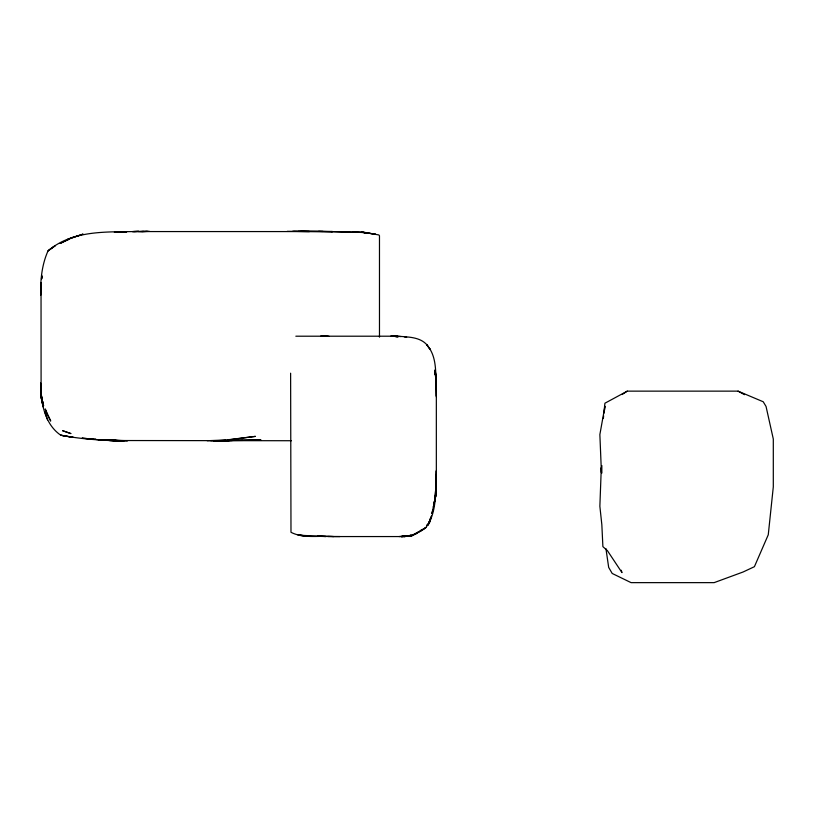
<?xml version="1.0" encoding="UTF-8"?>
<svg xmlns="http://www.w3.org/2000/svg" width="814" height="814" viewBox="0 0 814 814"><rect width="100%" height="100%" fill="white"/><g stroke="black" fill="none" stroke-linecap="round" stroke-linejoin="round"><path stroke-width="1.22" d="M436.335 470.502L436.141 481.868L436.335 471.062M435.114 497.649L436.335 480.209C435.439 496.113 435.989 514.468 425.824 527.574C418.905 533.16 410.348 536.752 401.353 536.558L408.842 535.866L401.353 536.558M40.7 295.289L41.239 283.14M436.335 475.061L435.836 493.203L434.32 502.258L434.574 500.997M435.948 488.064L436.335 475.447M436.335 480.209L435.093 497.486M40.7 287.729C40.904 275.203 42.867 262.383 48.036 250.885C74.379 228.378 111.294 232.529 143.498 231.359M40.7 290.394L41.097 285.724M41.687 278.714L41.88 276.384M604.609 410.032L604.924 406.298L599.867 434.584L601.424 472.608L601.302 467.582L599.867 506.267L601.841 524.745L602.889 546.642L607.407 550.651L621.988 572.618L621.235 570.238M603.378 418.345L603.632 415.832M603.886 413.309L604.904 403.225L627.279 391.137L738.054 391.137L763.227 401.77L766.045 406.451L773.3 439.011L773.3 486.884L768.263 534.767L754.415 566.686L743.09 571.998L714.132 582.641L631.084 582.641L612.199 573.463L608.679 567.409L605.931 548.626M41.483 279.039L41.88 275.407M41.585 278.958L41.88 276.506M41.036 283.832L41.097 393.447M434.289 503.001L435.734 495.838L436.335 482.397L436.335 384.686L434.981 370.146L436.335 384.686L435.561 372.588M431.959 513.319L432.824 509.656M433.404 507.214L435.734 495.838L436.335 482.397L435.734 495.838L431.959 513.603M433.404 506.522L434.045 504.202M431.491 515.995L429.497 522.547L431.461 516.096M430.708 518.07L428.764 523.494L427.248 525.172M430.464 518.64L428.144 525.01L430.606 518.264M430.698 518.355L428.703 523.778L426.892 525.508M427.167 525.335L428.703 523.778L426.984 525.396M426.78 525.6L428.551 523.951M419.668 531.196L412.352 535.541L404.466 536.558L333.638 536.558C319.556 535.368 303.988 538.929 290.985 532.305L290.618 373.188M420.533 530.616L422.263 529.446M419.79 531.196L412.352 535.541L404.466 536.558L412.352 535.541L417.236 532.692M420.655 530.616L422.385 529.446M622.079 394.536L627.279 391.137M410.805 535.022L408.628 535.907L400.926 536.558M409.167 535.795L410.999 535.5L402.014 536.558M120.157 232.336L126.272 231.919M403.53 536.558L408.252 535.948M225.753 439.957L207.234 440.73M228.144 439.733L255.413 436.375L224.766 440.415L214.316 440.73M399.064 536.558L404.487 536.05M126.577 231.878L114.438 232.387L126.068 231.797M114.438 232.387L126.679 231.797M133.872 231.563L332.488 231.573L331.766 231.552L318.661 231.4L364.916 232.489L378.825 234.941L379.477 235.755L379.477 337.169M132.702 231.583L138.726 231.359L132.397 231.583M140.71 231.583L148.158 231.359M142.012 231.563L149.491 231.359M138.563 231.593L147.161 231.359M229.222 440.639L213.329 440.73L260.948 439.916L214.723 440.73M242.633 440.415L210.785 440.73M216.748 440.73L232.194 440.527M327.075 336.202L320.624 336.233L328.897 336.202M295.838 336.202L397.71 336.202C408.465 337.118 421.621 336.721 428.388 346.764C437.016 358.302 435.409 373.555 436.335 387.138M109.218 440.516L291.453 440.73M298.392 231.359L322.995 231.43M287.22 231.359L332.488 231.573M300.804 231.359L318.742 231.43M327.9 536.507L339.896 536.558M292.318 231.359L309.188 231.471M333.638 536.558L317.521 536.304L318.457 536.324M293.518 231.359L309.605 231.542M113.502 440.578L127.595 440.73L100.02 439.774L124.227 440.73L109.809 440.476M325.966 536.507L298.86 535.215L304.385 535.653M331.42 231.552L366.432 232.601M119.373 440.73C99.776 440.364 80.067 438.929 60.796 435.225C45.676 424.989 41.372 405.189 40.7 388.075L41.819 400.946L43.315 407.01L41.168 397.537L43.569 405.596L41.494 398.952L40.7 388.075M317.399 536.304L325.539 536.507M106.502 440.282L121.51 440.73L104.07 439.967M352.971 231.959L362.617 232.316L368.335 232.916L361.467 232.244L375.427 234.167L362.617 232.316M106.237 440.191L121.133 440.73M105.942 440.191L119.821 440.73M95.248 439.346L101.078 440.099M390.791 336.202L398.046 336.558L391.046 336.202L397.242 336.558M98.87 439.998L113.818 440.73M395.869 336.202L401.048 336.569M397.405 336.558L391.91 336.202L398.463 336.62L392.317 336.202M300.163 535.419L305.922 535.836M297.995 535.083L302.594 535.52M404.273 336.854L406.674 337.372M738.054 391.137L744.515 394.668M428.276 346.805L426.526 344.526L430.036 349.165L428.866 347.588M42.674 402.421L41.494 398.952L42.928 403.734M41.3 395.889L42.928 403.795M43.569 405.586L41.819 400.946L40.7 385.032M44.953 412.189L47.558 419.851M41.494 398.565L42.603 402.065M41.494 396.326L41.748 397.303M435.022 372.436L435.775 375.946L435.154 371.835M42.888 403.998L41.168 395.797L40.7 383.058M435.775 375.946L435.032 372.313L435.653 375.865M434.991 370.991L435.877 375.468M435.012 371.978L435.663 375.58M40.7 388.583L41.076 392.124M41.453 395.665L42.074 401.577M41.127 391.28L40.7 384.849L41.117 389.835M435.917 378.011L436.335 387.556L435.887 378.266M40.7 384.849L41.097 390.588M40.7 383.384L41.138 390.445M435.877 377.065L436.335 387.556M435.877 376.78L436.335 389.173M436.335 395.93L436.223 386.558L436.335 396.845M601.841 465.527L601.841 473.087M41.097 282.672L40.7 286.304L41.148 282.631M50.682 248.86L48.036 250.885L55.118 245.808L50.682 248.86M425.824 527.574L421.052 530.636L425.824 527.574M65.13 240.944L60.175 243.427L69.027 239.235L65.13 240.944M416.33 533.546L410.734 535.907L416.33 533.546M72.822 237.413L67.501 239.52L83.109 234.106L72.822 237.413M95.594 439.357L82.255 438.176L95.594 439.357M73.331 437.403L60.796 435.225L73.331 437.403M70.787 433.547L62.647 430.708L70.787 433.547M50.641 420.869L47.334 414.896L45.218 408.954L50.641 420.869M42.898 402.645L41.494 398.321L42.898 402.706"/></g></svg>
